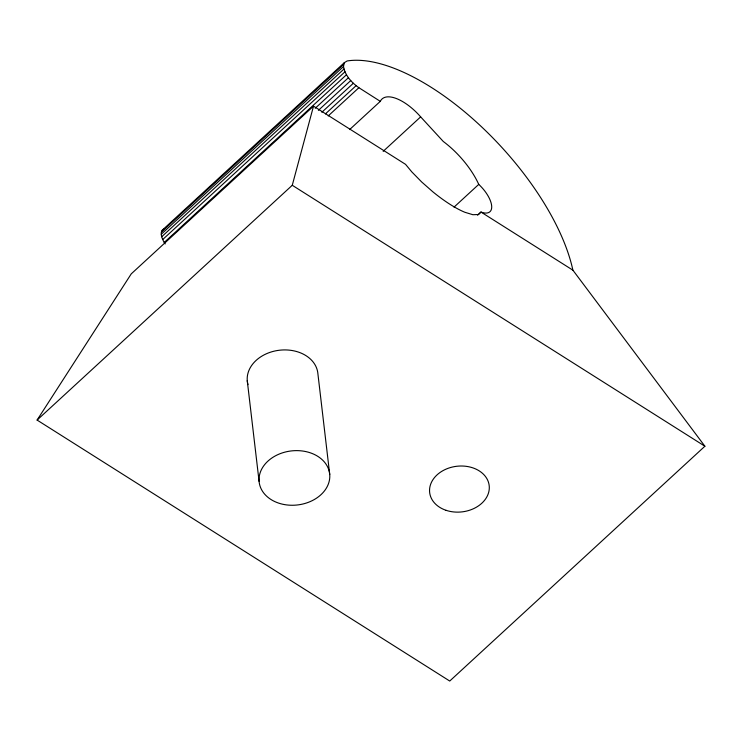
<?xml version="1.0" encoding="UTF-8"?>
<svg xmlns="http://www.w3.org/2000/svg" width="742" height="742" viewBox="0 0 742 742"><rect width="100%" height="100%" fill="white"/><g stroke="black" fill="none" stroke-linecap="round" stroke-linejoin="round"><path stroke-width="1.11" d="M165.197 243.923C162.405 239.954 158.074 230.883 164.872 228.684M343.509 66.53L344.26 62.727L347.135 60.965A174.314 76.992 47.4 0 1 479.23 124.647A174.314 76.992 47.4 0 1 572.889 270.171L704.9 446.23L449.735 681.035L37.1 420.074L131.251 273.863L313.514 106.143L405.549 164.344L411.829 171.921L421.744 182.04L432.772 191.751A54.815 14.682 40.8 0 0 464.928 212.295L472.895 214.716L478.488 214.512L480.964 212.036A23.531 10.397 47.4 0 0 491.677 206.007A23.531 10.397 47.4 0 0 478.748 184.387A56.002 24.736 47.4 0 0 443.28 141.472L420.649 116.865A37.072 16.37 47.4 0 0 380.303 101.348L358.887 87.704C351.68 82.687 345.03 75.443 343.509 66.53L161.246 234.249M37.1 420.074L292.265 185.277L313.514 106.143M161.997 230.437L344.26 62.727M161.348 232.116L343.611 64.406M161.719 236.744L343.982 69.034M162.721 239.518L344.984 71.798M164.223 242.439L346.486 74.729M315.22 108.258L348.434 77.697M318.383 110.363L350.743 80.59M321.815 112.283L353.322 83.289M325.413 113.906L356.077 85.692M328.224 115.919L358.887 87.704M349.64 129.562L380.303 101.348M383.169 151.349L420.649 116.865M454.048 207.12L478.748 184.387M477.56 215.171L480.964 212.036L572.889 270.171M292.265 185.277L704.9 446.23M329.736 474.555A35.495 27.194 -6.7 0 0 274.855 456.154A35.495 27.194 -6.7 0 0 278.64 503.113A35.495 27.194 -6.7 0 0 329.736 474.555L317.91 373.847A35.495 27.194 -6.7 0 0 277.758 350.456A35.495 27.194 -6.7 0 0 247.976 384.625M247.253 380.618L259.079 481.326M446.053 510.311A29.977 22.965 -6.7 0 0 489.256 486.251A29.977 22.965 -6.7 0 0 442.955 470.651A29.977 22.965 -6.7 0 0 446.053 510.311"/></g></svg>
